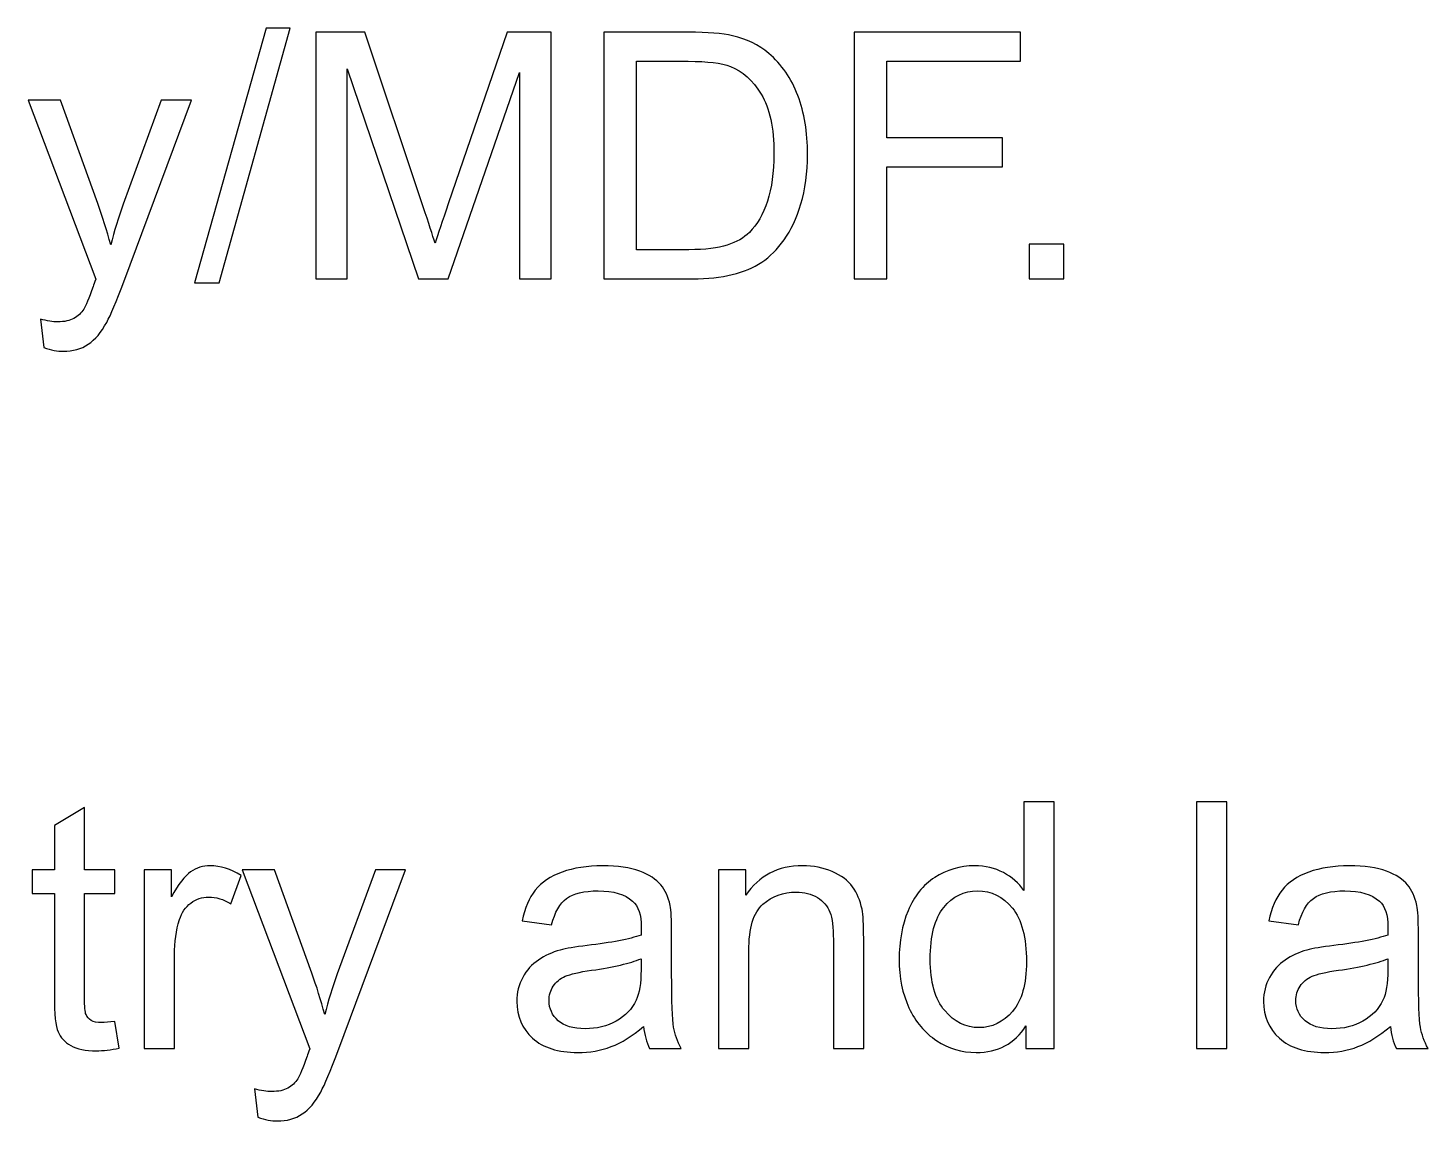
# Model space of a CAD drawing. Header units: millimetres. Extents: x -819 to 558, y -342 to 336.
# Drawn here: x -710 to -658.4, y -23.3 to 17 of the extents above; entities that cross this region are included whole.
import ezdxf

# ---------------------------------------------------------------- set-up
doc = ezdxf.new("R2010")
doc.units = ezdxf.units.MM
doc.header["$MEASUREMENT"] = 0
doc.layers.add('#Layer 1', color=7, linetype='Continuous')

msp = doc.modelspace()

# ---------------------------------------------------------------- linework, layer by layer
at = {"layer": '#Layer 1', "color": 250}
for points, knots in [([(-703.8928, 7.5835), (-703.8928, 7.5835), (-701.2575, 16.9836), (-701.2575, 16.9836), (-701.2575, 16.9836), (-701.2575, 16.9836), (-700.3643, 16.9836), (-700.3643, 16.9836), (-700.3643, 16.9836), (-700.3643, 16.9836), (-702.9932, 7.5835), (-702.9932, 7.5835), (-702.9932, 7.5835), (-702.9932, 7.5835), (-703.8928, 7.5835), (-703.8928, 7.5835)], [0, 0, 0, 0, 0.25, 0.25, 0.25, 0.25, 0.5, 0.5, 0.5, 0.5, 0.75, 0.75, 0.75, 0.75, 1, 1, 1, 1]), ([(-699.4224, 7.738), (-699.4224, 7.738), (-699.4224, 16.8291), (-699.4224, 16.8291), (-699.4224, 16.8291), (-699.4224, 16.8291), (-697.6105, 16.8291), (-697.6105, 16.8291), (-697.6105, 16.8291), (-697.6105, 16.8291), (-695.46, 10.3923), (-695.46, 10.3923), (-695.46, 10.3923), (-695.261, 9.7933), (-695.115, 9.3446), (-695.0261, 9.0461), (-695.0261, 9.0461), (-694.9223, 9.3763), (-694.7615, 9.8631), (-694.5413, 10.5045), (-694.5413, 10.5045), (-694.5413, 10.5045), (-692.3654, 16.8291), (-692.3654, 16.8291), (-692.3654, 16.8291), (-692.3654, 16.8291), (-690.7462, 16.8291), (-690.7462, 16.8291), (-690.7462, 16.8291), (-690.7462, 16.8291), (-690.7462, 7.738), (-690.7462, 7.738), (-690.7462, 7.738), (-690.7462, 7.738), (-691.9061, 7.738), (-691.9061, 7.738), (-691.9061, 7.738), (-691.9061, 7.738), (-691.9061, 15.3474), (-691.9061, 15.3474), (-691.9061, 15.3474), (-691.9061, 15.3474), (-694.5477, 7.738), (-694.5477, 7.738), (-694.5477, 7.738), (-694.5477, 7.738), (-695.6335, 7.738), (-695.6335, 7.738), (-695.6335, 7.738), (-695.6335, 7.738), (-698.2624, 15.4765), (-698.2624, 15.4765), (-698.2624, 15.4765), (-698.2624, 15.4765), (-698.2624, 7.738), (-698.2624, 7.738), (-698.2624, 7.738), (-698.2624, 7.738), (-699.4224, 7.738), (-699.4224, 7.738)], [0, 0, 0, 0, 0.0666667, 0.0666667, 0.0666667, 0.0666667, 0.1333333, 0.1333333, 0.1333333, 0.1333333, 0.2, 0.2, 0.2, 0.2, 0.2666667, 0.2666667, 0.2666667, 0.2666667, 0.3333333, 0.3333333, 0.3333333, 0.3333333, 0.4, 0.4, 0.4, 0.4, 0.4666667, 0.4666667, 0.4666667, 0.4666667, 0.5333333, 0.5333333, 0.5333333, 0.5333333, 0.6, 0.6, 0.6, 0.6, 0.6666667, 0.6666667, 0.6666667, 0.6666667, 0.7333333, 0.7333333, 0.7333333, 0.7333333, 0.8, 0.8, 0.8, 0.8, 0.8666667, 0.8666667, 0.8666667, 0.8666667, 0.9333333, 0.9333333, 0.9333333, 0.9333333, 1, 1, 1, 1]), ([(-688.8052, 7.738), (-688.8052, 7.738), (-688.8052, 16.8291), (-688.8052, 16.8291), (-688.8052, 16.8291), (-688.8052, 16.8291), (-685.6746, 16.8291), (-685.6746, 16.8291), (-685.6746, 16.8291), (-684.9677, 16.8291), (-684.4279, 16.7846), (-684.0554, 16.6979), (-684.0554, 16.6979), (-683.5347, 16.5793), (-683.0902, 16.3613), (-682.7219, 16.048), (-682.7219, 16.048), (-682.2435, 15.6416), (-681.8837, 15.1252), (-681.6466, 14.4944), (-681.6466, 14.4944), (-681.4074, 13.8636), (-681.2889, 13.144), (-681.2889, 12.3333), (-681.2889, 12.3333), (-681.2889, 11.6433), (-681.3693, 11.0315), (-681.5323, 10.4981), (-681.5323, 10.4981), (-681.6932, 9.9647), (-681.8985, 9.5224), (-682.1525, 9.1731), (-682.1525, 9.1731), (-682.4044, 8.8239), (-682.6795, 8.5487), (-682.9801, 8.3497), (-682.9801, 8.3497), (-683.2786, 8.1486), (-683.6405, 7.9962), (-684.0638, 7.8925), (-684.0638, 7.8925), (-684.4893, 7.7888), (-684.9761, 7.738), (-685.5243, 7.738), (-685.5243, 7.738), (-685.5243, 7.738), (-688.8052, 7.738), (-688.8052, 7.738)], [0, 0, 0, 0, 0.0833333, 0.0833333, 0.0833333, 0.0833333, 0.1666667, 0.1666667, 0.1666667, 0.1666667, 0.25, 0.25, 0.25, 0.25, 0.3333333, 0.3333333, 0.3333333, 0.3333333, 0.4166667, 0.4166667, 0.4166667, 0.4166667, 0.5, 0.5, 0.5, 0.5, 0.5833333, 0.5833333, 0.5833333, 0.5833333, 0.6666667, 0.6666667, 0.6666667, 0.6666667, 0.75, 0.75, 0.75, 0.75, 0.8333333, 0.8333333, 0.8333333, 0.8333333, 0.9166667, 0.9166667, 0.9166667, 0.9166667, 1, 1, 1, 1]), ([(-679.5723, 7.738), (-679.5723, 7.738), (-679.5723, 16.8291), (-679.5723, 16.8291), (-679.5723, 16.8291), (-679.5723, 16.8291), (-673.4382, 16.8291), (-673.4382, 16.8291), (-673.4382, 16.8291), (-673.4382, 16.8291), (-673.4382, 15.7559), (-673.4382, 15.7559), (-673.4382, 15.7559), (-673.4382, 15.7559), (-678.3679, 15.7559), (-678.3679, 15.7559), (-678.3679, 15.7559), (-678.3679, 15.7559), (-678.3679, 12.9408), (-678.3679, 12.9408), (-678.3679, 12.9408), (-678.3679, 12.9408), (-674.1028, 12.9408), (-674.1028, 12.9408), (-674.1028, 12.9408), (-674.1028, 12.9408), (-674.1028, 11.8676), (-674.1028, 11.8676), (-674.1028, 11.8676), (-674.1028, 11.8676), (-678.3679, 11.8676), (-678.3679, 11.8676), (-678.3679, 11.8676), (-678.3679, 11.8676), (-678.3679, 7.738), (-678.3679, 7.738), (-678.3679, 7.738), (-678.3679, 7.738), (-679.5723, 7.738), (-679.5723, 7.738)], [0, 0, 0, 0, 0.1, 0.1, 0.1, 0.1, 0.2, 0.2, 0.2, 0.2, 0.3, 0.3, 0.3, 0.3, 0.4, 0.4, 0.4, 0.4, 0.5, 0.5, 0.5, 0.5, 0.6, 0.6, 0.6, 0.6, 0.7, 0.7, 0.7, 0.7, 0.8, 0.8, 0.8, 0.8, 0.9, 0.9, 0.9, 0.9, 1, 1, 1, 1]), ([(-687.6029, 8.8112), (-687.6029, 8.8112), (-685.6619, 8.8112), (-685.6619, 8.8112), (-685.6619, 8.8112), (-685.0629, 8.8112), (-684.5909, 8.8662), (-684.2501, 8.9784), (-684.2501, 8.9784), (-683.9093, 9.0906), (-683.6384, 9.2472), (-683.4352, 9.4504), (-683.4352, 9.4504), (-683.1494, 9.734), (-682.9272, 10.1193), (-682.7684, 10.5997), (-682.7684, 10.5997), (-682.6097, 11.0823), (-682.5293, 11.6644), (-682.5293, 12.3523), (-682.5293, 12.3523), (-682.5293, 13.3027), (-682.6859, 14.033), (-682.997, 14.5431), (-682.997, 14.5431), (-683.3103, 15.0553), (-683.6892, 15.3961), (-684.1358, 15.5697), (-684.1358, 15.5697), (-684.4575, 15.6946), (-684.9782, 15.7559), (-685.6916, 15.7559), (-685.6916, 15.7559), (-685.6916, 15.7559), (-687.6029, 15.7559), (-687.6029, 15.7559), (-687.6029, 15.7559), (-687.6029, 15.7559), (-687.6029, 8.8112), (-687.6029, 8.8112)], [0, 0, 0, 0, 0.1, 0.1, 0.1, 0.1, 0.2, 0.2, 0.2, 0.2, 0.3, 0.3, 0.3, 0.3, 0.4, 0.4, 0.4, 0.4, 0.5, 0.5, 0.5, 0.5, 0.6, 0.6, 0.6, 0.6, 0.7, 0.7, 0.7, 0.7, 0.8, 0.8, 0.8, 0.8, 0.9, 0.9, 0.9, 0.9, 1, 1, 1, 1]), ([(-709.4554, 5.2022), (-709.4554, 5.2022), (-709.5803, 6.25), (-709.5803, 6.25), (-709.5803, 6.25), (-709.3347, 6.1844), (-709.1231, 6.1505), (-708.941, 6.1505), (-708.941, 6.1505), (-708.6934, 6.1505), (-708.4944, 6.1928), (-708.3463, 6.2754), (-708.3463, 6.2754), (-708.196, 6.3579), (-708.0753, 6.4722), (-707.9801, 6.6225), (-707.9801, 6.6225), (-707.9081, 6.7326), (-707.7959, 7.0099), (-707.6393, 7.4522), (-707.6393, 7.4522), (-707.6181, 7.5157), (-707.5843, 7.6046), (-707.5398, 7.7253), (-707.5398, 7.7253), (-707.5398, 7.7253), (-710.0375, 14.323), (-710.0375, 14.323), (-710.0375, 14.323), (-710.0375, 14.323), (-708.8352, 14.323), (-708.8352, 14.323), (-708.8352, 14.323), (-708.8352, 14.323), (-707.4636, 10.5108), (-707.4636, 10.5108), (-707.4636, 10.5108), (-707.2879, 10.0261), (-707.1271, 9.5181), (-706.9874, 8.9847), (-706.9874, 8.9847), (-706.8582, 9.497), (-706.7058, 9.9965), (-706.528, 10.4854), (-706.528, 10.4854), (-706.528, 10.4854), (-705.1205, 14.323), (-705.1205, 14.323), (-705.1205, 14.323), (-705.1205, 14.323), (-704.005, 14.323), (-704.005, 14.323), (-704.005, 14.323), (-704.005, 14.323), (-706.509, 7.6258), (-706.509, 7.6258), (-706.509, 7.6258), (-706.7778, 6.9019), (-706.9874, 6.4045), (-707.1355, 6.1314), (-707.1355, 6.1314), (-707.3345, 5.7631), (-707.561, 5.4943), (-707.8171, 5.3229), (-707.8171, 5.3229), (-708.0753, 5.1514), (-708.3801, 5.0646), (-708.7357, 5.0646), (-708.7357, 5.0646), (-708.9516, 5.0646), (-709.1908, 5.1112), (-709.4554, 5.2022)], [0, 0, 0, 0, 0.0555556, 0.0555556, 0.0555556, 0.0555556, 0.1111111, 0.1111111, 0.1111111, 0.1111111, 0.1666667, 0.1666667, 0.1666667, 0.1666667, 0.2222222, 0.2222222, 0.2222222, 0.2222222, 0.2777778, 0.2777778, 0.2777778, 0.2777778, 0.3333333, 0.3333333, 0.3333333, 0.3333333, 0.3888889, 0.3888889, 0.3888889, 0.3888889, 0.4444444, 0.4444444, 0.4444444, 0.4444444, 0.5, 0.5, 0.5, 0.5, 0.5555556, 0.5555556, 0.5555556, 0.5555556, 0.6111111, 0.6111111, 0.6111111, 0.6111111, 0.6666667, 0.6666667, 0.6666667, 0.6666667, 0.7222222, 0.7222222, 0.7222222, 0.7222222, 0.7777778, 0.7777778, 0.7777778, 0.7777778, 0.8333333, 0.8333333, 0.8333333, 0.8333333, 0.8888889, 0.8888889, 0.8888889, 0.8888889, 0.9444444, 0.9444444, 0.9444444, 0.9444444, 1, 1, 1, 1]), ([(-673.1101, 7.738), (-673.1101, 7.738), (-673.1101, 9.0101), (-673.1101, 9.0101), (-673.1101, 9.0101), (-673.1101, 9.0101), (-671.838, 9.0101), (-671.838, 9.0101), (-671.838, 9.0101), (-671.838, 9.0101), (-671.838, 7.738), (-671.838, 7.738), (-671.838, 7.738), (-671.838, 7.738), (-673.1101, 7.738), (-673.1101, 7.738)], [0, 0, 0, 0, 0.25, 0.25, 0.25, 0.25, 0.5, 0.5, 0.5, 0.5, 0.75, 0.75, 0.75, 0.75, 1, 1, 1, 1]), ([(-706.8328, -19.6389), (-706.8328, -19.6389), (-706.6719, -20.6253), (-706.6719, -20.6253), (-706.6719, -20.6253), (-706.9852, -20.6909), (-707.2667, -20.7248), (-707.5144, -20.7248), (-707.5144, -20.7248), (-707.9208, -20.7248), (-708.234, -20.6613), (-708.4584, -20.5322), (-708.4584, -20.5322), (-708.6807, -20.4052), (-708.8373, -20.2358), (-708.9283, -20.0263), (-708.9283, -20.0263), (-709.0193, -19.8188), (-709.0659, -19.3786), (-709.0659, -18.7097), (-709.0659, -18.7097), (-709.0659, -18.7097), (-709.0659, -14.9209), (-709.0659, -14.9209), (-709.0659, -14.9209), (-709.0659, -14.9209), (-709.885, -14.9209), (-709.885, -14.9209), (-709.885, -14.9209), (-709.885, -14.9209), (-709.885, -14.053), (-709.885, -14.053), (-709.885, -14.053), (-709.885, -14.053), (-709.0659, -14.053), (-709.0659, -14.053), (-709.0659, -14.053), (-709.0659, -14.053), (-709.0659, -12.4211), (-709.0659, -12.4211), (-709.0659, -12.4211), (-709.0659, -12.4211), (-707.9546, -11.7522), (-707.9546, -11.7522), (-707.9546, -11.7522), (-707.9546, -11.7522), (-707.9546, -14.053), (-707.9546, -14.053), (-707.9546, -14.053), (-707.9546, -14.053), (-706.8328, -14.053), (-706.8328, -14.053), (-706.8328, -14.053), (-706.8328, -14.053), (-706.8328, -14.9209), (-706.8328, -14.9209), (-706.8328, -14.9209), (-706.8328, -14.9209), (-707.9546, -14.9209), (-707.9546, -14.9209), (-707.9546, -14.9209), (-707.9546, -14.9209), (-707.9546, -18.7711), (-707.9546, -18.7711), (-707.9546, -18.7711), (-707.9546, -19.0907), (-707.9356, -19.2939), (-707.8975, -19.3849), (-707.8975, -19.3849), (-707.8573, -19.4759), (-707.7938, -19.5479), (-707.7049, -19.6029), (-707.7049, -19.6029), (-707.616, -19.6559), (-707.489, -19.6834), (-707.3239, -19.6834), (-707.3239, -19.6834), (-707.199, -19.6834), (-707.036, -19.6686), (-706.8328, -19.6389)], [0, 0, 0, 0, 0.05, 0.05, 0.05, 0.05, 0.1, 0.1, 0.1, 0.1, 0.15, 0.15, 0.15, 0.15, 0.2, 0.2, 0.2, 0.2, 0.25, 0.25, 0.25, 0.25, 0.3, 0.3, 0.3, 0.3, 0.35, 0.35, 0.35, 0.35, 0.4, 0.4, 0.4, 0.4, 0.45, 0.45, 0.45, 0.45, 0.5, 0.5, 0.5, 0.5, 0.55, 0.55, 0.55, 0.55, 0.6, 0.6, 0.6, 0.6, 0.65, 0.65, 0.65, 0.65, 0.7, 0.7, 0.7, 0.7, 0.75, 0.75, 0.75, 0.75, 0.8, 0.8, 0.8, 0.8, 0.85, 0.85, 0.85, 0.85, 0.9, 0.9, 0.9, 0.9, 0.95, 0.95, 0.95, 0.95, 1, 1, 1, 1]), ([(-673.235, -20.638), (-673.235, -20.638), (-673.235, -19.8061), (-673.235, -19.8061), (-673.235, -19.8061), (-673.6519, -20.4602), (-674.2658, -20.7862), (-675.0765, -20.7862), (-675.0765, -20.7862), (-675.6014, -20.7862), (-676.084, -20.6422), (-676.5243, -20.3522), (-676.5243, -20.3522), (-676.9645, -20.0644), (-677.3053, -19.6601), (-677.5487, -19.1394), (-677.5487, -19.1394), (-677.79, -18.6208), (-677.9107, -18.026), (-677.9107, -17.3508), (-677.9107, -17.3508), (-677.9107, -16.6946), (-677.8006, -16.0977), (-677.5826, -15.5622), (-677.5826, -15.5622), (-677.3625, -15.0267), (-677.0344, -14.6161), (-676.5962, -14.3324), (-676.5962, -14.3324), (-676.1581, -14.0467), (-675.667, -13.9028), (-675.1251, -13.9028), (-675.1251, -13.9028), (-674.7293, -13.9028), (-674.3758, -13.9874), (-674.0668, -14.1546), (-674.0668, -14.1546), (-673.7557, -14.3219), (-673.5038, -14.5399), (-673.309, -14.8087), (-673.309, -14.8087), (-673.309, -14.8087), (-673.309, -11.5469), (-673.309, -11.5469), (-673.309, -11.5469), (-673.309, -11.5469), (-672.1999, -11.5469), (-672.1999, -11.5469), (-672.1999, -11.5469), (-672.1999, -11.5469), (-672.1999, -20.638), (-672.1999, -20.638), (-672.1999, -20.638), (-672.1999, -20.638), (-673.235, -20.638), (-673.235, -20.638)], [0, 0, 0, 0, 0.0714286, 0.0714286, 0.0714286, 0.0714286, 0.1428571, 0.1428571, 0.1428571, 0.1428571, 0.2142857, 0.2142857, 0.2142857, 0.2142857, 0.2857143, 0.2857143, 0.2857143, 0.2857143, 0.3571429, 0.3571429, 0.3571429, 0.3571429, 0.4285714, 0.4285714, 0.4285714, 0.4285714, 0.5, 0.5, 0.5, 0.5, 0.5714286, 0.5714286, 0.5714286, 0.5714286, 0.6428571, 0.6428571, 0.6428571, 0.6428571, 0.7142857, 0.7142857, 0.7142857, 0.7142857, 0.7857143, 0.7857143, 0.7857143, 0.7857143, 0.8571429, 0.8571429, 0.8571429, 0.8571429, 0.9285714, 0.9285714, 0.9285714, 0.9285714, 1, 1, 1, 1]), ([(-666.94, -20.638), (-666.94, -20.638), (-666.94, -11.5469), (-666.94, -11.5469), (-666.94, -11.5469), (-666.94, -11.5469), (-665.8245, -11.5469), (-665.8245, -11.5469), (-665.8245, -11.5469), (-665.8245, -11.5469), (-665.8245, -20.638), (-665.8245, -20.638), (-665.8245, -20.638), (-665.8245, -20.638), (-666.94, -20.638), (-666.94, -20.638)], [0, 0, 0, 0, 0.25, 0.25, 0.25, 0.25, 0.5, 0.5, 0.5, 0.5, 0.75, 0.75, 0.75, 0.75, 1, 1, 1, 1]), ([(-705.7533, -20.638), (-705.7533, -20.638), (-705.7533, -14.053), (-705.7533, -14.053), (-705.7533, -14.053), (-705.7533, -14.053), (-704.75, -14.053), (-704.75, -14.053), (-704.75, -14.053), (-704.75, -14.053), (-704.75, -15.05), (-704.75, -15.05), (-704.75, -15.05), (-704.4939, -14.5843), (-704.2568, -14.2753), (-704.0388, -14.1271), (-704.0388, -14.1271), (-703.8229, -13.979), (-703.5837, -13.9028), (-703.3234, -13.9028), (-703.3234, -13.9028), (-702.9466, -13.9028), (-702.5656, -14.0234), (-702.1761, -14.2626), (-702.1761, -14.2626), (-702.1761, -14.2626), (-702.5614, -15.2998), (-702.5614, -15.2998), (-702.5614, -15.2998), (-702.8323, -15.1368), (-703.1053, -15.0563), (-703.3784, -15.0563), (-703.3784, -15.0563), (-703.6239, -15.0563), (-703.8419, -15.1304), (-704.0367, -15.2765), (-704.0367, -15.2765), (-704.2314, -15.4246), (-704.369, -15.6278), (-704.4515, -15.8882), (-704.4515, -15.8882), (-704.5764, -16.284), (-704.6378, -16.7179), (-704.6378, -17.1899), (-704.6378, -17.1899), (-704.6378, -17.1899), (-704.6378, -20.638), (-704.6378, -20.638), (-704.6378, -20.638), (-704.6378, -20.638), (-705.7533, -20.638), (-705.7533, -20.638)], [0, 0, 0, 0, 0.0769231, 0.0769231, 0.0769231, 0.0769231, 0.1538462, 0.1538462, 0.1538462, 0.1538462, 0.2307692, 0.2307692, 0.2307692, 0.2307692, 0.3076923, 0.3076923, 0.3076923, 0.3076923, 0.3846154, 0.3846154, 0.3846154, 0.3846154, 0.4615385, 0.4615385, 0.4615385, 0.4615385, 0.5384615, 0.5384615, 0.5384615, 0.5384615, 0.6153846, 0.6153846, 0.6153846, 0.6153846, 0.6923077, 0.6923077, 0.6923077, 0.6923077, 0.7692308, 0.7692308, 0.7692308, 0.7692308, 0.8461538, 0.8461538, 0.8461538, 0.8461538, 0.9230769, 0.9230769, 0.9230769, 0.9230769, 1, 1, 1, 1]), ([(-687.3362, -19.8252), (-687.751, -20.1766), (-688.149, -20.4242), (-688.53, -20.5703), (-688.53, -20.5703), (-688.9131, -20.7142), (-689.3237, -20.7862), (-689.7619, -20.7862), (-689.7619, -20.7862), (-690.4858, -20.7862), (-691.0403, -20.6105), (-691.4298, -20.257), (-691.4298, -20.257), (-691.8171, -19.9035), (-692.0119, -19.4505), (-692.0119, -18.9023), (-692.0119, -18.9023), (-692.0119, -18.5785), (-691.9399, -18.2843), (-691.7917, -18.0176), (-691.7917, -18.0176), (-691.6457, -17.7509), (-691.4531, -17.5371), (-691.216, -17.3762), (-691.216, -17.3762), (-690.9768, -17.2153), (-690.7101, -17.0926), (-690.4117, -17.01), (-690.4117, -17.01), (-690.1937, -16.9529), (-689.8635, -16.8957), (-689.4211, -16.8428), (-689.4211, -16.8428), (-688.5194, -16.7349), (-687.8547, -16.6079), (-687.4293, -16.4576), (-687.4293, -16.4576), (-687.4251, -16.3052), (-687.4229, -16.2078), (-687.4229, -16.1676), (-687.4229, -16.1676), (-687.4229, -15.7125), (-687.5288, -15.3908), (-687.7404, -15.2066), (-687.7404, -15.2066), (-688.0241, -14.9526), (-688.4495, -14.8277), (-689.0104, -14.8277), (-689.0104, -14.8277), (-689.5354, -14.8277), (-689.9227, -14.9188), (-690.1746, -15.1029), (-690.1746, -15.1029), (-690.4244, -15.2871), (-690.6085, -15.613), (-690.7292, -16.0808), (-690.7292, -16.0808), (-690.7292, -16.0808), (-691.8193, -15.9305), (-691.8193, -15.9305), (-691.8193, -15.9305), (-691.7198, -15.4649), (-691.5568, -15.086), (-691.3303, -14.8002), (-691.3303, -14.8002), (-691.1038, -14.5124), (-690.7736, -14.2901), (-690.3439, -14.1356), (-690.3439, -14.1356), (-689.9143, -13.9811), (-689.4168, -13.9028), (-688.8496, -13.9028), (-688.8496, -13.9028), (-688.2865, -13.9028), (-687.8315, -13.9705), (-687.4801, -14.1017), (-687.4801, -14.1017), (-687.1287, -14.2351), (-686.8705, -14.4002), (-686.7033, -14.6013), (-686.7033, -14.6013), (-686.5382, -14.8023), (-686.4239, -15.0542), (-686.3561, -15.3611), (-686.3561, -15.3611), (-686.3202, -15.5516), (-686.3011, -15.8945), (-686.3011, -16.3898), (-686.3011, -16.3898), (-686.3011, -16.3898), (-686.3011, -17.8779), (-686.3011, -17.8779), (-686.3011, -17.8779), (-686.3011, -18.9171), (-686.2778, -19.5733), (-686.2291, -19.8464), (-686.2291, -19.8464), (-686.1826, -20.1215), (-686.0873, -20.3861), (-685.9476, -20.638), (-685.9476, -20.638), (-685.9476, -20.638), (-687.1139, -20.638), (-687.1139, -20.638), (-687.1139, -20.638), (-687.2282, -20.4073), (-687.3044, -20.1363), (-687.3362, -19.8252)], [0, 0, 0, 0, 0.037037, 0.037037, 0.037037, 0.037037, 0.0740741, 0.0740741, 0.0740741, 0.0740741, 0.1111111, 0.1111111, 0.1111111, 0.1111111, 0.1481481, 0.1481481, 0.1481481, 0.1481481, 0.1851852, 0.1851852, 0.1851852, 0.1851852, 0.2222222, 0.2222222, 0.2222222, 0.2222222, 0.2592593, 0.2592593, 0.2592593, 0.2592593, 0.2962963, 0.2962963, 0.2962963, 0.2962963, 0.3333333, 0.3333333, 0.3333333, 0.3333333, 0.3703704, 0.3703704, 0.3703704, 0.3703704, 0.4074074, 0.4074074, 0.4074074, 0.4074074, 0.4444444, 0.4444444, 0.4444444, 0.4444444, 0.4814815, 0.4814815, 0.4814815, 0.4814815, 0.5185185, 0.5185185, 0.5185185, 0.5185185, 0.5555556, 0.5555556, 0.5555556, 0.5555556, 0.5925926, 0.5925926, 0.5925926, 0.5925926, 0.6296296, 0.6296296, 0.6296296, 0.6296296, 0.6666667, 0.6666667, 0.6666667, 0.6666667, 0.7037037, 0.7037037, 0.7037037, 0.7037037, 0.7407407, 0.7407407, 0.7407407, 0.7407407, 0.7777778, 0.7777778, 0.7777778, 0.7777778, 0.8148148, 0.8148148, 0.8148148, 0.8148148, 0.8518519, 0.8518519, 0.8518519, 0.8518519, 0.8888889, 0.8888889, 0.8888889, 0.8888889, 0.9259259, 0.9259259, 0.9259259, 0.9259259, 0.962963, 0.962963, 0.962963, 0.962963, 1, 1, 1, 1]), ([(-684.5697, -20.638), (-684.5697, -20.638), (-684.5697, -14.053), (-684.5697, -14.053), (-684.5697, -14.053), (-684.5697, -14.053), (-683.5664, -14.053), (-683.5664, -14.053), (-683.5664, -14.053), (-683.5664, -14.053), (-683.5664, -14.9886), (-683.5664, -14.9886), (-683.5664, -14.9886), (-683.0817, -14.2647), (-682.3832, -13.9028), (-681.4709, -13.9028), (-681.4709, -13.9028), (-681.073, -13.9028), (-680.7089, -13.9747), (-680.3766, -14.1165), (-680.3766, -14.1165), (-680.0421, -14.2605), (-679.7945, -14.4467), (-679.6294, -14.6796), (-679.6294, -14.6796), (-679.4622, -14.9103), (-679.3479, -15.1855), (-679.2801, -15.503), (-679.2801, -15.503), (-679.2399, -15.7104), (-679.2188, -16.0723), (-679.2188, -16.5888), (-679.2188, -16.5888), (-679.2188, -16.5888), (-679.2188, -20.638), (-679.2188, -20.638), (-679.2188, -20.638), (-679.2188, -20.638), (-680.3364, -20.638), (-680.3364, -20.638), (-680.3364, -20.638), (-680.3364, -20.638), (-680.3364, -16.6311), (-680.3364, -16.6311), (-680.3364, -16.6311), (-680.3364, -16.1782), (-680.3787, -15.8374), (-680.4655, -15.6109), (-680.4655, -15.6109), (-680.5523, -15.3865), (-680.7068, -15.2066), (-680.9269, -15.0733), (-680.9269, -15.0733), (-681.1492, -14.9378), (-681.4074, -14.8701), (-681.7058, -14.8701), (-681.7058, -14.8701), (-682.1821, -14.8701), (-682.5906, -15.0225), (-682.9377, -15.323), (-682.9377, -15.323), (-683.2828, -15.6257), (-683.4542, -16.1972), (-683.4542, -17.0418), (-683.4542, -17.0418), (-683.4542, -17.0418), (-683.4542, -20.638), (-683.4542, -20.638), (-683.4542, -20.638), (-683.4542, -20.638), (-684.5697, -20.638), (-684.5697, -20.638)], [0, 0, 0, 0, 0.0555556, 0.0555556, 0.0555556, 0.0555556, 0.1111111, 0.1111111, 0.1111111, 0.1111111, 0.1666667, 0.1666667, 0.1666667, 0.1666667, 0.2222222, 0.2222222, 0.2222222, 0.2222222, 0.2777778, 0.2777778, 0.2777778, 0.2777778, 0.3333333, 0.3333333, 0.3333333, 0.3333333, 0.3888889, 0.3888889, 0.3888889, 0.3888889, 0.4444444, 0.4444444, 0.4444444, 0.4444444, 0.5, 0.5, 0.5, 0.5, 0.5555556, 0.5555556, 0.5555556, 0.5555556, 0.6111111, 0.6111111, 0.6111111, 0.6111111, 0.6666667, 0.6666667, 0.6666667, 0.6666667, 0.7222222, 0.7222222, 0.7222222, 0.7222222, 0.7777778, 0.7777778, 0.7777778, 0.7777778, 0.8333333, 0.8333333, 0.8333333, 0.8333333, 0.8888889, 0.8888889, 0.8888889, 0.8888889, 0.9444444, 0.9444444, 0.9444444, 0.9444444, 1, 1, 1, 1]), ([(-659.7963, -19.8252), (-660.2111, -20.1766), (-660.6091, -20.4242), (-660.9901, -20.5703), (-660.9901, -20.5703), (-661.3732, -20.7142), (-661.7838, -20.7862), (-662.222, -20.7862), (-662.222, -20.7862), (-662.9459, -20.7862), (-663.5004, -20.6105), (-663.8899, -20.257), (-663.8899, -20.257), (-664.2772, -19.9035), (-664.472, -19.4505), (-664.472, -18.9023), (-664.472, -18.9023), (-664.472, -18.5785), (-664.4, -18.2843), (-664.2518, -18.0176), (-664.2518, -18.0176), (-664.1058, -17.7509), (-663.9132, -17.5371), (-663.6761, -17.3762), (-663.6761, -17.3762), (-663.4369, -17.2153), (-663.1702, -17.0926), (-662.8718, -17.01), (-662.8718, -17.01), (-662.6538, -16.9529), (-662.3236, -16.8957), (-661.8812, -16.8428), (-661.8812, -16.8428), (-660.9795, -16.7349), (-660.3148, -16.6079), (-659.8894, -16.4576), (-659.8894, -16.4576), (-659.8852, -16.3052), (-659.883, -16.2078), (-659.883, -16.1676), (-659.883, -16.1676), (-659.883, -15.7125), (-659.9889, -15.3908), (-660.2005, -15.2066), (-660.2005, -15.2066), (-660.4842, -14.9526), (-660.9096, -14.8277), (-661.4705, -14.8277), (-661.4705, -14.8277), (-661.9955, -14.8277), (-662.3828, -14.9188), (-662.6347, -15.1029), (-662.6347, -15.1029), (-662.8845, -15.2871), (-663.0686, -15.613), (-663.1893, -16.0808), (-663.1893, -16.0808), (-663.1893, -16.0808), (-664.2794, -15.9305), (-664.2794, -15.9305), (-664.2794, -15.9305), (-664.1799, -15.4649), (-664.0169, -15.086), (-663.7904, -14.8002), (-663.7904, -14.8002), (-663.5639, -14.5124), (-663.2337, -14.2901), (-662.804, -14.1356), (-662.804, -14.1356), (-662.3744, -13.9811), (-661.8769, -13.9028), (-661.3097, -13.9028), (-661.3097, -13.9028), (-660.7466, -13.9028), (-660.2916, -13.9705), (-659.9402, -14.1017), (-659.9402, -14.1017), (-659.5888, -14.2351), (-659.3306, -14.4002), (-659.1634, -14.6013), (-659.1634, -14.6013), (-658.9983, -14.8023), (-658.884, -15.0542), (-658.8162, -15.3611), (-658.8162, -15.3611), (-658.7803, -15.5516), (-658.7612, -15.8945), (-658.7612, -16.3898), (-658.7612, -16.3898), (-658.7612, -16.3898), (-658.7612, -17.8779), (-658.7612, -17.8779), (-658.7612, -17.8779), (-658.7612, -18.9171), (-658.7379, -19.5733), (-658.6892, -19.8464), (-658.6892, -19.8464), (-658.6427, -20.1215), (-658.5474, -20.3861), (-658.4077, -20.638), (-658.4077, -20.638), (-658.4077, -20.638), (-659.574, -20.638), (-659.574, -20.638), (-659.574, -20.638), (-659.6883, -20.4073), (-659.7645, -20.1363), (-659.7963, -19.8252)], [0, 0, 0, 0, 0.037037, 0.037037, 0.037037, 0.037037, 0.0740741, 0.0740741, 0.0740741, 0.0740741, 0.1111111, 0.1111111, 0.1111111, 0.1111111, 0.1481481, 0.1481481, 0.1481481, 0.1481481, 0.1851852, 0.1851852, 0.1851852, 0.1851852, 0.2222222, 0.2222222, 0.2222222, 0.2222222, 0.2592593, 0.2592593, 0.2592593, 0.2592593, 0.2962963, 0.2962963, 0.2962963, 0.2962963, 0.3333333, 0.3333333, 0.3333333, 0.3333333, 0.3703704, 0.3703704, 0.3703704, 0.3703704, 0.4074074, 0.4074074, 0.4074074, 0.4074074, 0.4444444, 0.4444444, 0.4444444, 0.4444444, 0.4814815, 0.4814815, 0.4814815, 0.4814815, 0.5185185, 0.5185185, 0.5185185, 0.5185185, 0.5555556, 0.5555556, 0.5555556, 0.5555556, 0.5925926, 0.5925926, 0.5925926, 0.5925926, 0.6296296, 0.6296296, 0.6296296, 0.6296296, 0.6666667, 0.6666667, 0.6666667, 0.6666667, 0.7037037, 0.7037037, 0.7037037, 0.7037037, 0.7407407, 0.7407407, 0.7407407, 0.7407407, 0.7777778, 0.7777778, 0.7777778, 0.7777778, 0.8148148, 0.8148148, 0.8148148, 0.8148148, 0.8518519, 0.8518519, 0.8518519, 0.8518519, 0.8888889, 0.8888889, 0.8888889, 0.8888889, 0.9259259, 0.9259259, 0.9259259, 0.9259259, 0.962963, 0.962963, 0.962963, 0.962963, 1, 1, 1, 1]), ([(-701.5623, -23.1738), (-701.5623, -23.1738), (-701.6872, -22.126), (-701.6872, -22.126), (-701.6872, -22.126), (-701.4416, -22.1916), (-701.23, -22.2255), (-701.0479, -22.2255), (-701.0479, -22.2255), (-700.8003, -22.2255), (-700.6013, -22.1832), (-700.4532, -22.1006), (-700.4532, -22.1006), (-700.3029, -22.0181), (-700.1822, -21.9038), (-700.087, -21.7535), (-700.087, -21.7535), (-700.015, -21.6434), (-699.9028, -21.3661), (-699.7462, -20.9238), (-699.7462, -20.9238), (-699.725, -20.8603), (-699.6912, -20.7714), (-699.6467, -20.6507), (-699.6467, -20.6507), (-699.6467, -20.6507), (-702.1444, -14.053), (-702.1444, -14.053), (-702.1444, -14.053), (-702.1444, -14.053), (-700.9421, -14.053), (-700.9421, -14.053), (-700.9421, -14.053), (-700.9421, -14.053), (-699.5705, -17.8652), (-699.5705, -17.8652), (-699.5705, -17.8652), (-699.3948, -18.3499), (-699.234, -18.8579), (-699.0943, -19.3913), (-699.0943, -19.3913), (-698.9651, -18.879), (-698.8127, -18.3795), (-698.6349, -17.8906), (-698.6349, -17.8906), (-698.6349, -17.8906), (-697.2274, -14.053), (-697.2274, -14.053), (-697.2274, -14.053), (-697.2274, -14.053), (-696.1119, -14.053), (-696.1119, -14.053), (-696.1119, -14.053), (-696.1119, -14.053), (-698.6159, -20.7502), (-698.6159, -20.7502), (-698.6159, -20.7502), (-698.8847, -21.4741), (-699.0943, -21.9715), (-699.2424, -22.2446), (-699.2424, -22.2446), (-699.4414, -22.6129), (-699.6679, -22.8817), (-699.924, -23.0531), (-699.924, -23.0531), (-700.1822, -23.2246), (-700.487, -23.3114), (-700.8426, -23.3114), (-700.8426, -23.3114), (-701.0585, -23.3114), (-701.2977, -23.2648), (-701.5623, -23.1738)], [0, 0, 0, 0, 0.0555556, 0.0555556, 0.0555556, 0.0555556, 0.1111111, 0.1111111, 0.1111111, 0.1111111, 0.1666667, 0.1666667, 0.1666667, 0.1666667, 0.2222222, 0.2222222, 0.2222222, 0.2222222, 0.2777778, 0.2777778, 0.2777778, 0.2777778, 0.3333333, 0.3333333, 0.3333333, 0.3333333, 0.3888889, 0.3888889, 0.3888889, 0.3888889, 0.4444444, 0.4444444, 0.4444444, 0.4444444, 0.5, 0.5, 0.5, 0.5, 0.5555556, 0.5555556, 0.5555556, 0.5555556, 0.6111111, 0.6111111, 0.6111111, 0.6111111, 0.6666667, 0.6666667, 0.6666667, 0.6666667, 0.7222222, 0.7222222, 0.7222222, 0.7222222, 0.7777778, 0.7777778, 0.7777778, 0.7777778, 0.8333333, 0.8333333, 0.8333333, 0.8333333, 0.8888889, 0.8888889, 0.8888889, 0.8888889, 0.9444444, 0.9444444, 0.9444444, 0.9444444, 1, 1, 1, 1]), ([(-676.7634, -17.3508), (-676.7634, -18.1954), (-676.5856, -18.8261), (-676.23, -19.2431), (-676.23, -19.2431), (-675.8744, -19.6601), (-675.4553, -19.8696), (-674.9706, -19.8696), (-674.9706, -19.8696), (-674.4838, -19.8696), (-674.0689, -19.6686), (-673.7281, -19.2706), (-673.7281, -19.2706), (-673.3874, -18.8727), (-673.2159, -18.2631), (-673.2159, -17.4439), (-673.2159, -17.4439), (-673.2159, -16.5422), (-673.3895, -15.8818), (-673.7366, -15.4606), (-673.7366, -15.4606), (-674.0837, -15.0373), (-674.5113, -14.8277), (-675.0214, -14.8277), (-675.0214, -14.8277), (-675.5167, -14.8277), (-675.9316, -15.0309), (-676.2639, -15.4352), (-676.2639, -15.4352), (-676.5962, -15.8395), (-676.7634, -16.4787), (-676.7634, -17.3508)], [0, 0, 0, 0, 0.125, 0.125, 0.125, 0.125, 0.25, 0.25, 0.25, 0.25, 0.375, 0.375, 0.375, 0.375, 0.5, 0.5, 0.5, 0.5, 0.625, 0.625, 0.625, 0.625, 0.75, 0.75, 0.75, 0.75, 0.875, 0.875, 0.875, 0.875, 1, 1, 1, 1]), ([(-687.4293, -17.3318), (-687.8357, -17.499), (-688.4432, -17.6387), (-689.2517, -17.7551), (-689.2517, -17.7551), (-689.7111, -17.8207), (-690.037, -17.8948), (-690.2254, -17.9773), (-690.2254, -17.9773), (-690.4159, -18.0599), (-690.5641, -18.1805), (-690.6657, -18.3414), (-690.6657, -18.3414), (-690.7694, -18.5002), (-690.8223, -18.6758), (-690.8223, -18.8706), (-690.8223, -18.8706), (-690.8223, -19.169), (-690.708, -19.4167), (-690.4836, -19.6156), (-690.4836, -19.6156), (-690.2593, -19.8125), (-689.9291, -19.912), (-689.4952, -19.912), (-689.4952, -19.912), (-689.0655, -19.912), (-688.6824, -19.8188), (-688.3479, -19.6305), (-688.3479, -19.6305), (-688.0135, -19.4421), (-687.7658, -19.1838), (-687.6092, -18.8579), (-687.6092, -18.8579), (-687.4886, -18.606), (-687.4293, -18.2335), (-687.4293, -17.7424), (-687.4293, -17.7424), (-687.4293, -17.7424), (-687.4293, -17.3318), (-687.4293, -17.3318)], [0, 0, 0, 0, 0.1, 0.1, 0.1, 0.1, 0.2, 0.2, 0.2, 0.2, 0.3, 0.3, 0.3, 0.3, 0.4, 0.4, 0.4, 0.4, 0.5, 0.5, 0.5, 0.5, 0.6, 0.6, 0.6, 0.6, 0.7, 0.7, 0.7, 0.7, 0.8, 0.8, 0.8, 0.8, 0.9, 0.9, 0.9, 0.9, 1, 1, 1, 1]), ([(-659.8894, -17.3318), (-660.2958, -17.499), (-660.9033, -17.6387), (-661.7118, -17.7551), (-661.7118, -17.7551), (-662.1712, -17.8207), (-662.4971, -17.8948), (-662.6855, -17.9773), (-662.6855, -17.9773), (-662.876, -18.0599), (-663.0242, -18.1805), (-663.1258, -18.3414), (-663.1258, -18.3414), (-663.2295, -18.5002), (-663.2824, -18.6758), (-663.2824, -18.8706), (-663.2824, -18.8706), (-663.2824, -19.169), (-663.1681, -19.4167), (-662.9437, -19.6156), (-662.9437, -19.6156), (-662.7194, -19.8125), (-662.3892, -19.912), (-661.9553, -19.912), (-661.9553, -19.912), (-661.5256, -19.912), (-661.1425, -19.8188), (-660.808, -19.6305), (-660.808, -19.6305), (-660.4736, -19.4421), (-660.2259, -19.1838), (-660.0693, -18.8579), (-660.0693, -18.8579), (-659.9487, -18.606), (-659.8894, -18.2335), (-659.8894, -17.7424), (-659.8894, -17.7424), (-659.8894, -17.7424), (-659.8894, -17.3318), (-659.8894, -17.3318)], [0, 0, 0, 0, 0.1, 0.1, 0.1, 0.1, 0.2, 0.2, 0.2, 0.2, 0.3, 0.3, 0.3, 0.3, 0.4, 0.4, 0.4, 0.4, 0.5, 0.5, 0.5, 0.5, 0.6, 0.6, 0.6, 0.6, 0.7, 0.7, 0.7, 0.7, 0.8, 0.8, 0.8, 0.8, 0.9, 0.9, 0.9, 0.9, 1, 1, 1, 1])]:
    msp.add_open_spline(points, degree=3, knots=knots, dxfattribs=at)

doc.saveas('drawing.dxf')
